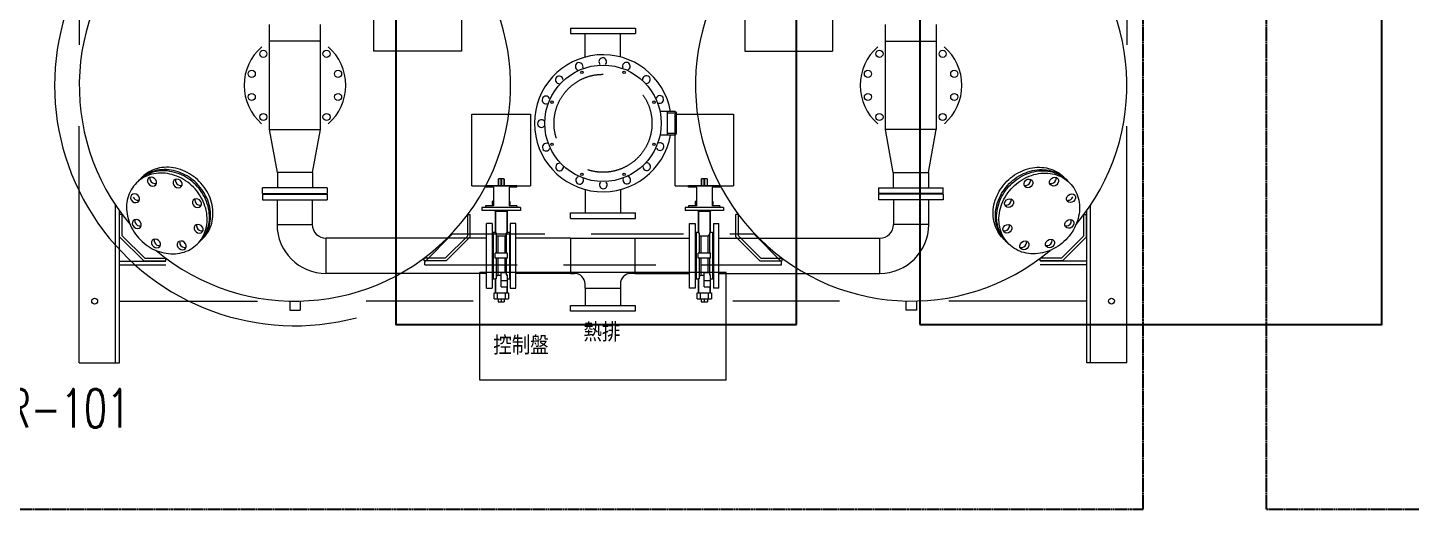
# Model space of a CAD drawing. Extents: x 0 to 160756, y 0 to 229247.
# Drawn here: x 54815 to 59306, y 99600 to 101163 of the extents above; entities that cross this region are included whole.
import ezdxf
from ezdxf.xclip import XClip

# ---------------------------------------------------------------- set-up
doc = ezdxf.new("R2010")
doc.units = 0
doc.header["$LTSCALE"] = 10
doc.header["$XCLIPFRAME"] = 2
for name, pattern in [('H12設備棟3F$0$HIDDEN', [0.375, 0.25, -0.125]), ('XCM7Q30CDA-200K$0$DASHEDX2', [1.5, 1, -0.5]), ('XCM7Q30CDA-200K$0$PHANTOMX2', [5, 2.5, -0.5, 0.5, -0.5, 0.5, -0.5])]:
    doc.linetypes.add(name, pattern=pattern)
for name, color, linetype in [('H12設備棟3F$0$ARC-BEAM', 252, 'H12設備棟3F$0$HIDDEN'), ('H12設備棟3F$0$\uf4c9\ue50a', 252, 'Continuous'), ('XCM7Q30CDA-200K$0$U-CDA-TXT', 4, 'Continuous'), ('XCM7Q30CDA-200K$0$UER-FUTUER', 9, 'Continuous')]:
    doc.layers.add(name, color=color, linetype=linetype)
doc.styles.add('XCM7Q30CDA-200K$0$aa-txt', font='simplex.shx', dxfattribs={"width": 0.8, "bigfont": 'chineset.shx'})
doc.styles.add('XCM7Q30CDA-200K$0$Standard', font='txt.shx', dxfattribs={"bigfont": 'chineset.shx'})

# ---------------------------------------------------------------- blocks, each defined once
blk = doc.blocks.new('H12設備棟3F')
at = {"layer": 'H12設備棟3F$0$ARC-BEAM'}
for p, q in [((58435.2, 99600.3), (58435.2, 103625.3)), ((58835.2, 99600.3), (58835.2, 103625.3)), ((54410.2, 99600.3), (58435.2, 99600.3)), ((58835.2, 99600.3), (62860.2, 99600.3))]:
    blk.add_line(p, q, dxfattribs=at)
at = {"layer": 'H12設備棟3F$0$\uf4c9\ue50a'}
for points in [[(57310.2, 100200.3), (57310.2, 102700.3), (56010.2, 102700.3), (56010.2, 100200.3)], [(57710.2, 100200.3), (59210.2, 100200.3), (59210.2, 102700.3), (57710.2, 102700.3)]]:
    blk.add_lwpolyline(points, close=True, dxfattribs=at)
blk = doc.blocks.new('XCM7Q30CDA-200K$0$A$C3f8f34e0')
at = {"lineweight": 13}
for p, q in [((-1699.7, 1023), (-1699.7, 255)), ((1700.1, 1023), (1700.1, 255)), ((-1082.3, 266), (-1082.3, 321)), ((-917.3, 266), (-917.3, 321)), ((917.3, 266), (917.3, 321)), ((1082.3, 266), (1082.3, 321)), ((-917.3, 266), (-1082.3, 266)), ((-1082.3, -20), (-1082.3, 266)), ((-917.3, -20), (-917.3, 266)), ((917.3, 266), (1082.3, 266)), ((917.3, -20), (917.3, 266)), ((1082.3, -20), (1082.3, 266)), ((234, 38), (185.1, 38)), ((209, -38), (209, 38)), ((239, 33), (209, 33)), ((234, 38), (239, 33)), ((234, 38), (234, -38)), ((239, -33), (239, 33)), ((-1699.7, -777), (-1699.7, -9)), ((-1082.3, -20), (-917.3, -20)), ((234, -38), (185.1, -38)), ((239, -33), (209, -33)), ((234, -38), (239, -33)), ((1082.3, -20), (917.3, -20)), ((1700.1, -777), (1700.1, -9)), ((-1581.7, -777), (-1581.7, -266.2)), ((-1104.8, -230.4), (-894.8, -230.4)), ((-1104.8, -230.4), (-1104.8, -248.4)), ((-1104.8, -248.4), (-894.8, -248.4)), ((-1057.5, -248.4), (-1057.5, -328.4)), ((-943.5, -248.4), (-943.5, -328.4)), ((-894.8, -230.4), (-894.8, -248.4)), ((1104, -230.4), (894, -230.4)), ((894, -230.4), (894, -248.4)), ((1104, -248.4), (894, -248.4)), ((942.6, -248.4), (942.6, -328.4)), ((1056.6, -248.4), (1056.6, -328.4)), ((1104, -230.4), (1104, -248.4)), ((1582.1, -777), (1582.1, -266.2)), ((-1569.7, -777), (-1569.7, -283.5)), ((-1568.7, -368), (-1568.7, -295.9)), ((-1560.7, -295.9), (-1568.7, -295.9)), ((-1560.7, -364.7), (-1560.7, -295.9)), ((1561.1, -364.7), (1561.1, -295.9)), ((1561.1, -295.9), (1569.1, -295.9)), ((1569.1, -368), (1569.1, -295.9)), ((1570.1, -777), (1570.1, -283.5)), ((-1057.8, -328.4), (-943.5, -328.4)), ((-1057.5, -328.4), (-943.5, -328.4)), ((-359.8, -324.8), (-377.8, -324.8)), ((-377.8, -534.8), (-377.8, -324.8)), ((-359.8, -324.8), (-359.8, -534.8)), ((358.2, -324.8), (376.2, -324.8)), ((358.2, -324.8), (358.2, -534.8)), ((376.2, -534.8), (376.2, -324.8)), ((1056.6, -328.4), (942.6, -328.4)), ((1056.9, -328.4), (942.6, -328.4)), ((-1568.7, -368), (-1490.8, -445.9)), ((-1560.7, -364.7), (-1487.5, -437.9)), ((-377.8, -372.6), (-899, -372.8)), ((-899, -487.1), (-899, -372.8)), ((376.2, -372.6), (898, -372.8)), ((898.2, -487.1), (898.2, -372.8)), ((1561.1, -364.7), (1487.9, -437.9)), ((1569.1, -368), (1491.2, -445.9)), ((-1568.7, -446.9), (-1418.7, -446.9)), ((-1490.8, -445.9), (-1418.7, -445.9)), ((-1487.5, -437.9), (-1418.7, -437.9)), ((-1418.7, -445.9), (-1418.7, -437.9)), ((1487.9, -437.9), (1419.1, -437.9)), ((1419.1, -445.9), (1419.1, -437.9)), ((1491.2, -445.9), (1419.1, -445.9)), ((1569.1, -446.9), (1419.1, -446.9)), ((-1568.7, -458.9), (-1418.7, -458.9)), ((-377.8, -486.9), (-898.7, -487.1)), ((376.2, -486.9), (897.7, -487.1)), ((1569.1, -458.9), (1419.1, -458.9)), ((-377.8, -534.8), (-359.8, -534.8)), ((376.2, -534.8), (358.2, -534.8)), ((-1568.7, -576.9), (-1121.8, -576.9)), ((-1016.8, -576.7), (-1016.8, -606.7)), ((-982.8, -576.7), (-982.8, -606.7)), ((-421.3, -576.9), (-768.2, -576.9)), ((767.8, -576.9), (420.9, -576.9)), ((983.2, -576.7), (983.2, -606.7)), ((1017.2, -576.7), (1017.2, -606.7)), ((1569.1, -576.9), (1122.2, -576.9)), ((-1016.8, -606.7), (-982.8, -606.7)), ((1017.2, -606.7), (983.2, -606.7)), ((-1699.7, -777), (-1569.7, -777)), ((1700.1, -777), (1570.1, -777))]:
    blk.add_line(p, q, dxfattribs=at)
at = {"lineweight": 13, "ltscale": 20}
for p, q in [((-744.7, 514), (-744.7, 234)), ((-459.7, 514), (-459.7, 234)), ((460.1, 514), (460.1, 234)), ((745.1, 514), (745.1, 234)), ((-459.7, 234), (-744.7, 234)), ((460.1, 234), (745.1, 234)), ((-425.3, 30), (-235.3, 30)), ((-425.3, -202.8), (-425.3, 30)), ((-235.3, 30), (-235.3, -202.8)), ((233.7, 30), (423.7, 30)), ((233.7, -202.8), (233.7, 30)), ((423.7, 30), (423.7, -202.8)), ((-425.3, -202.8), (-235.3, -202.8)), ((233.7, -202.8), (423.7, -202.8))]:
    blk.add_line(p, q, dxfattribs=at)
at = {"lineweight": 13, "ltscale": 30}
for p, q in [((-105, 309), (105, 309)), ((-105, 309), (-105, 291)), ((-105, 291), (105, 291)), ((-57.7, 214.9), (-57.7, 291)), ((56.3, 215.3), (56.3, 291)), ((105, 309), (105, 291)), ((-57.7, -214.9), (-57.7, -291)), ((56.3, -215.3), (56.3, -291)), ((-105, -291), (105, -291)), ((-105, -309), (-105, -291)), ((-105, -309), (105, -309)), ((105, -309), (105, -291))]:
    blk.add_line(p, q, dxfattribs=at)
at = {"linetype": 'Continuous', "lineweight": 13}
for p, q in [((-1056.8, -160), (-1082.4, -20)), ((-942.8, -160), (-917.4, -20)), ((942, -160), (916.6, -20)), ((1056, -160), (1081.6, -20)), ((-1056.8, -160), (-1056.8, -209.4)), ((-942.8, -160), (-1056.8, -160)), ((-942.8, -160), (-942.8, -209.4)), ((942, -160), (942, -209.4)), ((942, -160), (1056, -160)), ((1056, -160), (1056, -209.4)), ((-894.8, -209.4), (-1104.8, -209.4)), ((-1104.8, -227.4), (-1104.8, -209.4)), ((-894.8, -209.4), (-894.8, -227.4)), ((-381.3, -207.8), (-381.3, -202.8)), ((-279.3, -202.8), (-381.3, -202.8)), ((-355.8, -207.8), (-381.3, -207.8)), ((-355.8, -207.8), (-355.8, -267.8)), ((-339.3, -202.8), (-339.3, -179.8)), ((-339.3, -179.8), (-339.3, -202.8)), ((-321.4, -179.8), (-339.3, -179.8)), ((-331.3, -179.8), (-331.3, -202.8)), ((-329.4, -179.8), (-329.4, -202.8)), ((-321.4, -179.8), (-321.4, -202.8)), ((-321.3, -179.8), (-321.3, -202.8)), ((-304.8, -207.8), (-304.8, -267.8)), ((-279.3, -207.8), (-304.8, -207.8)), ((-279.3, -207.8), (-279.3, -202.8)), ((277.7, -207.8), (277.7, -202.8)), ((379.7, -202.8), (277.7, -202.8)), ((303.2, -207.8), (277.7, -207.8)), ((303.2, -207.8), (303.2, -267.8)), ((319.7, -202.8), (319.7, -179.8)), ((319.7, -179.8), (319.7, -202.8)), ((337.6, -179.8), (319.7, -179.8)), ((327.7, -179.8), (327.7, -202.8)), ((329.6, -179.8), (329.6, -202.8)), ((337.6, -179.8), (337.6, -202.8)), ((337.7, -179.8), (337.7, -202.8)), ((354.2, -207.8), (354.2, -267.8)), ((379.7, -207.8), (354.2, -207.8)), ((379.7, -207.8), (379.7, -202.8)), ((894, -209.4), (894, -227.4)), ((894, -209.4), (1104, -209.4)), ((1104, -227.4), (1104, -209.4)), ((-1104.8, -227.4), (-894.8, -227.4)), ((-355.8, -267.8), (-381.3, -267.8)), ((-381.3, -267.8), (-381.3, -272.8)), ((-358.4, -261.8), (-358.4, -253.8)), ((-358.4, -253.8), (-355.8, -253.8)), ((-355.8, -261.8), (-358.4, -261.8)), ((-358.4, -267.8), (-358.4, -263.8)), ((-358.4, -263.8), (-355.8, -263.8)), ((-355.8, -252.8), (-357.4, -252.8)), ((-355.8, -262.8), (-357.4, -262.8)), ((-303.2, -252.8), (-304.8, -252.8)), ((-304.8, -253.8), (-302.2, -253.8)), ((-302.2, -261.8), (-304.8, -261.8)), ((-303.2, -262.8), (-304.8, -262.8)), ((-304.8, -263.8), (-302.2, -263.8)), ((-279.3, -267.8), (-304.8, -267.8)), ((-302.2, -253.8), (-302.2, -261.8)), ((-302.2, -263.8), (-302.2, -267.8)), ((-279.3, -267.8), (-279.3, -272.8)), ((303.2, -267.8), (277.7, -267.8)), ((277.7, -267.8), (277.7, -272.8)), ((300.6, -261.8), (300.6, -253.8)), ((300.6, -253.8), (303.2, -253.8)), ((303.2, -261.8), (300.6, -261.8)), ((300.6, -267.8), (300.6, -263.8)), ((300.6, -263.8), (303.2, -263.8)), ((303.2, -252.8), (301.6, -252.8)), ((303.2, -262.8), (301.6, -262.8)), ((355.8, -252.8), (354.2, -252.8)), ((354.2, -253.8), (356.8, -253.8)), ((356.8, -261.8), (354.2, -261.8)), ((355.8, -262.8), (354.2, -262.8)), ((354.2, -263.8), (356.8, -263.8)), ((379.7, -267.8), (354.2, -267.8)), ((356.8, -253.8), (356.8, -261.8)), ((356.8, -263.8), (356.8, -267.8)), ((379.7, -267.8), (379.7, -272.8)), ((1104, -227.4), (894, -227.4)), ((-267.8, -272.8), (-392.8, -272.8)), ((-392.8, -272.8), (-392.8, -282.8)), ((-267.8, -282.8), (-392.8, -282.8)), ((-352.3, -282.8), (-350.3, -284.8)), ((-350.3, -284.8), (-348.3, -284.8)), ((-350.3, -284.8), (-350.3, -354.9)), ((-348.3, -284.8), (-348.3, -282.8)), ((-348.3, -284.8), (-312.3, -284.8)), ((-348.3, -355.3), (-348.3, -284.8)), ((-312.3, -284.8), (-312.3, -282.8)), ((-312.3, -284.8), (-310.3, -284.8)), ((-312.3, -284.8), (-312.3, -355.3)), ((-310.3, -284.8), (-308.3, -282.8)), ((-310.3, -354.9), (-310.3, -284.8)), ((-267.8, -272.8), (-267.8, -282.8)), ((391.2, -272.8), (266.2, -272.8)), ((266.2, -272.8), (266.2, -282.8)), ((391.2, -282.8), (266.2, -282.8)), ((306.7, -282.8), (308.7, -284.8)), ((308.7, -284.8), (310.7, -284.8)), ((308.7, -284.8), (308.7, -354.9)), ((310.7, -284.8), (310.7, -282.8)), ((310.7, -284.8), (346.7, -284.8)), ((310.7, -355.3), (310.7, -284.8)), ((346.7, -284.8), (346.7, -282.8)), ((346.7, -284.8), (348.7, -284.8)), ((346.7, -284.8), (346.7, -355.3)), ((348.7, -284.8), (350.7, -282.8)), ((348.7, -354.9), (348.7, -284.8)), ((391.2, -272.8), (391.2, -282.8)), ((-356.8, -353.3), (-350.3, -353.3)), ((-356.8, -353.3), (-356.8, -506.3)), ((-348.3, -355.3), (-346.8, -355.3)), ((-346.8, -355.3), (-346.8, -421.8)), ((-313.8, -355.3), (-312.3, -355.3)), ((-313.8, -355.3), (-313.8, -421.8)), ((-310.3, -353.3), (-303.8, -353.3)), ((-303.8, -353.3), (-303.8, -506.3)), ((-282.8, -324.8), (-300.8, -324.8)), ((-300.8, -324.8), (-300.8, -534.8)), ((-282.8, -534.8), (-282.8, -324.8)), ((281.2, -324.8), (299.2, -324.8)), ((281.2, -534.8), (281.2, -324.8)), ((299.2, -324.8), (299.2, -534.8)), ((302.2, -353.3), (308.7, -353.3)), ((302.2, -353.3), (302.2, -506.3)), ((310.7, -355.3), (312.2, -355.3)), ((312.2, -355.3), (312.2, -421.8)), ((345.2, -355.3), (346.7, -355.3)), ((345.2, -355.3), (345.2, -421.8)), ((348.7, -353.3), (355.2, -353.3)), ((355.2, -353.3), (355.2, -506.3)), ((-341.8, -365.7), (-341.8, -421.8)), ((-341.8, -365.7), (-318.8, -365.7)), ((-318.8, -365.7), (-318.8, -421.8)), ((-105.1, -372.7), (-282.8, -372.7)), ((-105.1, -372.7), (-105.1, -487)), ((-105.1, -372.7), (104.5, -372.7)), ((103.5, -372.7), (281.2, -372.7)), ((104.5, -487), (104.5, -372.7)), ((317.2, -365.7), (317.2, -421.8)), ((317.2, -365.7), (340.2, -365.7)), ((340.2, -365.7), (340.2, -421.8)), ((-310.3, -421.8), (-350.3, -421.8)), ((-350.3, -429.8), (-350.3, -421.8)), ((-350.3, -437.8), (-350.3, -429.8)), ((-310.3, -437.8), (-350.3, -437.8)), ((-346.8, -437.8), (-346.8, -504.3)), ((-341.8, -437.8), (-341.8, -494)), ((-318.8, -437.8), (-318.8, -483.8)), ((-313.8, -437.8), (-313.8, -491.9)), ((-310.3, -429.8), (-310.3, -421.8)), ((-310.3, -437.8), (-310.3, -429.8)), ((-105.1, -434.9), (-105.1, -487)), ((348.7, -421.8), (308.7, -421.8)), ((308.7, -429.8), (308.7, -421.8)), ((308.7, -437.8), (308.7, -429.8)), ((348.7, -437.8), (308.7, -437.8)), ((312.2, -437.8), (312.2, -504.3)), ((317.2, -437.8), (317.2, -494)), ((340.2, -437.8), (340.2, -483.8)), ((345.2, -437.8), (345.2, -491.9)), ((348.7, -429.8), (348.7, -421.8)), ((348.7, -437.8), (348.7, -429.8)), ((-330.3, -494), (-341.8, -494)), ((-330.3, -483.8), (-318.8, -483.8)), ((-330.3, -510.4), (-330.3, -483.8)), ((-313.8, -491.9), (-310.3, -491.9)), ((-310.3, -510.4), (-310.3, -491.9)), ((-105.1, -487), (-282.8, -487)), ((-105.1, -487), (-93, -487)), ((104.5, -487), (91.3, -487)), ((103.5, -487), (281.2, -487)), ((328.7, -494), (317.2, -494)), ((328.7, -483.8), (340.2, -483.8)), ((328.7, -510.4), (328.7, -483.8)), ((345.2, -491.9), (348.7, -491.9)), ((348.7, -510.4), (348.7, -491.9)), ((-350.3, -506.3), (-356.8, -506.3)), ((-350.3, -504.7), (-350.3, -549.8)), ((-346.8, -504.3), (-348.3, -504.3)), ((-348.3, -549.8), (-348.3, -504.3)), ((-330.3, -510.4), (-310.3, -510.4)), ((-330.3, -530.7), (-330.3, -510.4)), ((-330.3, -530.7), (-310.3, -530.7)), ((-312.3, -530.7), (-312.3, -549.8)), ((-303.8, -506.3), (-310.3, -506.3)), ((-310.3, -530.7), (-310.3, -510.4)), ((-310.3, -549.8), (-310.3, -530.7)), ((-300.8, -534.8), (-282.8, -534.8)), ((-58, -534.8), (-58, -522)), ((-58, -534.8), (56.3, -534.8)), ((-58, -534.8), (-58, -591.8)), ((56.3, -522), (56.3, -534.8)), ((56.3, -534.8), (56.3, -591.8)), ((299.2, -534.8), (281.2, -534.8)), ((308.7, -506.3), (302.2, -506.3)), ((308.7, -504.7), (308.7, -549.8)), ((312.2, -504.3), (310.7, -504.3)), ((310.7, -549.8), (310.7, -504.3)), ((328.7, -510.4), (348.7, -510.4)), ((328.7, -530.7), (328.7, -510.4)), ((328.7, -530.7), (348.7, -530.7)), ((346.7, -530.7), (346.7, -549.8)), ((355.2, -506.3), (348.7, -506.3)), ((348.7, -530.7), (348.7, -510.4)), ((348.7, -549.8), (348.7, -530.7)), ((-353.5, -569.8), (-353.5, -549.8)), ((-353.5, -549.8), (-343.4, -549.8)), ((-353.5, -569.8), (-343.4, -569.8)), ((-343.4, -549.8), (-317.2, -549.8)), ((-343.4, -549.8), (-343.4, -569.8)), ((-343.4, -569.8), (-317.2, -569.8)), ((-340.3, -569.8), (-340.3, -579.8)), ((-340.3, -579.8), (-330.3, -579.8)), ((-330.3, -569.8), (-330.3, -579.8)), ((-330.3, -579.8), (-320.3, -579.8)), ((-320.3, -569.8), (-320.3, -579.8)), ((-317.2, -549.8), (-317.2, -569.8)), ((-317.2, -549.8), (-307.1, -549.8)), ((-317.2, -569.8), (-307.1, -569.8)), ((-307.1, -549.8), (-307.1, -569.8)), ((305.5, -569.8), (305.5, -549.8)), ((305.5, -549.8), (315.6, -549.8)), ((305.5, -569.8), (315.6, -569.8)), ((315.6, -549.8), (341.8, -549.8)), ((315.6, -549.8), (315.6, -569.8)), ((315.6, -569.8), (341.8, -569.8)), ((318.7, -569.8), (318.7, -579.8)), ((318.7, -579.8), (328.7, -579.8)), ((328.7, -569.8), (328.7, -579.8)), ((328.7, -579.8), (338.7, -579.8)), ((338.7, -569.8), (338.7, -579.8)), ((341.8, -549.8), (341.8, -569.8)), ((341.8, -549.8), (351.9, -549.8)), ((341.8, -569.8), (351.9, -569.8)), ((351.9, -549.8), (351.9, -569.8)), ((-105.8, -609.8), (-105.8, -591.8)), ((-105.8, -591.8), (104.2, -591.8)), ((104.2, -609.8), (-105.8, -609.8)), ((104.2, -591.8), (104.2, -609.8))]:
    blk.add_line(p, q, dxfattribs=at)
at = {"linetype": 'XCM7Q30CDA-200K$0$DASHEDX2', "lineweight": 13, "ltscale": 30}
for p, q in [((-438.9, -364.7), (-438.9, -295.9)), ((-438.9, -295.9), (-430.9, -295.9)), ((-430.9, -368), (-430.9, -295.9)), ((431.3, -368), (431.3, -295.9)), ((439.3, -295.9), (431.3, -295.9)), ((439.3, -364.7), (439.3, -295.9)), ((-488.7, -359.1), (-578.7, -449.1)), ((-488.7, -359.1), (489.1, -359.1)), ((489.1, -359.1), (579.1, -449.1)), ((-438.9, -364.7), (-512.1, -437.9)), ((-430.9, -368), (-508.8, -445.9)), ((431.3, -368), (509.2, -445.9)), ((439.3, -364.7), (512.5, -437.9)), ((-512.1, -437.9), (-580.9, -437.9)), ((-580.9, -445.9), (-580.9, -437.9)), ((-508.8, -445.9), (-580.9, -445.9)), ((509.2, -445.9), (581.3, -445.9)), ((512.5, -437.9), (581.3, -437.9)), ((581.3, -445.9), (581.3, -437.9)), ((-578.7, -459.1), (-578.7, -449.1)), ((-578.7, -459.1), (579.1, -459.1)), ((579.1, -459.1), (579.1, -449.1))]:
    blk.add_line(p, q, dxfattribs=at)
at = {"linetype": 'XCM7Q30CDA-200K$0$PHANTOMX2', "lineweight": 13, "ltscale": 40}
for p, q in [((-399.8, -834.1), (-399.8, -484.1)), ((400.2, -484.1), (-399.8, -484.1)), ((400.2, -834.1), (400.2, -484.1)), ((400.2, -834.1), (-399.8, -834.1))]:
    blk.add_line(p, q, dxfattribs=at)
at = {"linetype": 'Continuous', "lineweight": 13, "flags": 128}
for points in [[(-1536.7, -324.3), (-1533.6, -331.7), (-1530.1, -338.9), (-1526.2, -345.9), (-1522, -352.8), (-1517.4, -359.5), (-1512.4, -365.9), (-1507.2, -372.1), (-1501.6, -378), (-1495.7, -383.7), (-1489.6, -389), (-1483.2, -394), (-1476.5, -398.7), (-1469.7, -403), (-1462.7, -406.9), (-1455.5, -410.4), (-1448.2, -413.6), (-1440.8, -416.3), (-1433.3, -418.6), (-1425.7, -420.5), (-1418.1, -421.9), (-1410.5, -423), (-1402.9, -423.5), (-1395.4, -423.7), (-1387.9, -423.4), (-1380.5, -422.6), (-1373.2, -421.4), (-1366.1, -419.8), (-1359.1, -417.7), (-1352.4, -415.3), (-1345.8, -412.4), (-1339.5, -409.1), (-1333.4, -405.4), (-1327.7, -401.3), (-1322.2, -396.8), (-1317, -392), (-1312.2, -386.9), (-1307.7, -381.5), (-1303.6, -375.7), (-1299.8, -369.7), (-1296.5, -363.4), (-1293.5, -356.8), (-1291, -350.1), (-1288.9, -343.2), (-1287.2, -336), (-1285.9, -328.8), (-1285.1, -321.4), (-1284.8, -313.9), (-1284.8, -306.4), (-1285.3, -298.8), (-1286.3, -291.1), (-1287.7, -283.5), (-1289.5, -275.9), (-1291.8, -268.4), (-1294.4, -261), (-1297.5, -253.6), (-1301, -246.4), (-1304.9, -239.4), (-1309.1, -232.5), (-1313.7, -225.8), (-1318.7, -219.4), (-1323.9, -213.2), (-1329.5, -207.3), (-1335.4, -201.6), (-1341.5, -196.3), (-1347.9, -191.3), (-1354.6, -186.6), (-1361.4, -182.3), (-1368.4, -178.4), (-1375.6, -174.9), (-1382.9, -171.7), (-1390.3, -169), (-1397.8, -166.7), (-1405.4, -164.8), (-1413, -163.3), (-1420.6, -162.3), (-1428.2, -161.8), (-1435.7, -161.6), (-1443.2, -161.9), (-1450.6, -162.7), (-1457.9, -163.9), (-1465, -165.5), (-1472, -167.6), (-1478.7, -170), (-1485.3, -172.9), (-1491.6, -176.2), (-1497.7, -179.9), (-1503.4, -184), (-1508.9, -188.5), (-1514.1, -193.3), (-1518.9, -198.4), (-1523.4, -203.8), (-1527.5, -209.6), (-1531.3, -215.6), (-1534.6, -221.9), (-1537.6, -228.4), (-1540.1, -235.2), (-1542.2, -242.1), (-1543.9, -249.3), (-1545.2, -256.5), (-1546, -263.9), (-1546.3, -271.4), (-1546.3, -278.9), (-1545.8, -286.5), (-1544.8, -294.2), (-1543.4, -301.8), (-1541.6, -309.4), (-1539.3, -316.9), (-1536.7, -324.3)], [(-1311.3, -385.9), (-1310.8, -385.4), (-1305.6, -380.7), (-1300.8, -375.5), (-1296.3, -370.1), (-1292.2, -364.3), (-1288.4, -358.3), (-1285.1, -352), (-1282.1, -345.5), (-1279.6, -338.7), (-1277.5, -331.8), (-1275.8, -324.6), (-1274.5, -317.4), (-1273.7, -310), (-1273.4, -302.5), (-1273.4, -295), (-1274, -287.4), (-1274.9, -279.7), (-1276.3, -272.1), (-1278.1, -264.5), (-1280.4, -257), (-1283, -249.6), (-1286.1, -242.2), (-1289.6, -235), (-1293.5, -228), (-1297.7, -221.1), (-1302.3, -214.4), (-1307.3, -208), (-1312.5, -201.8), (-1318.1, -195.9), (-1324, -190.2), (-1330.1, -184.9), (-1336.5, -179.9), (-1343.2, -175.3), (-1350, -171), (-1357, -167), (-1364.2, -163.5), (-1371.5, -160.3), (-1378.9, -157.6), (-1386.4, -155.3), (-1394, -153.4), (-1401.6, -152), (-1409.2, -150.9), (-1416.8, -150.4), (-1424.3, -150.2), (-1431.8, -150.5), (-1439.2, -151.3), (-1446.5, -152.5), (-1453.6, -154.1), (-1460.6, -156.2), (-1467.3, -158.7), (-1473.9, -161.5), (-1480.2, -164.8), (-1486.3, -168.5), (-1492, -172.6), (-1497.5, -177.1), (-1502.7, -181.9), (-1507.5, -187), (-1508.4, -188)], [(-1309.6, -384.7), (-1309.4, -384.5), (-1304.6, -379.4), (-1300.1, -374), (-1296, -368.2), (-1292.2, -362.2), (-1288.9, -355.9), (-1285.9, -349.4), (-1283.4, -342.6), (-1281.3, -335.7), (-1279.6, -328.5), (-1278.4, -321.3), (-1277.5, -313.9), (-1277.2, -306.4), (-1277.2, -298.9), (-1277.8, -291.3), (-1278.7, -283.6), (-1280.1, -276), (-1281.9, -268.4), (-1284.2, -260.9), (-1286.9, -253.5), (-1289.9, -246.1), (-1293.4, -238.9), (-1297.3, -231.9), (-1301.5, -225), (-1306.1, -218.3), (-1311.1, -211.9), (-1316.3, -205.7), (-1321.9, -199.8), (-1327.8, -194.1), (-1333.9, -188.8), (-1340.3, -183.8), (-1347, -179.1), (-1353.8, -174.8), (-1360.8, -170.9), (-1368, -167.4), (-1375.3, -164.2), (-1382.7, -161.5), (-1390.2, -159.2), (-1397.8, -157.3), (-1405.4, -155.9), (-1413, -154.8), (-1420.6, -154.3), (-1428.1, -154.1), (-1435.6, -154.4), (-1443, -155.2), (-1450.3, -156.4), (-1457.4, -158), (-1464.4, -160.1), (-1471.1, -162.5), (-1477.7, -165.4), (-1484, -168.7), (-1490.1, -172.4), (-1495.9, -176.5), (-1501.3, -181), (-1506.4, -185.6)], [(-1298.2, -373.3), (-1298, -373.2), (-1293.2, -368), (-1288.7, -362.6), (-1284.6, -356.8), (-1280.8, -350.8), (-1277.5, -344.5), (-1274.5, -338), (-1272, -331.2), (-1269.9, -324.3), (-1268.2, -317.1), (-1267, -309.9), (-1266.2, -302.5), (-1265.8, -295), (-1265.9, -287.5), (-1266.4, -279.9), (-1267.3, -272.2), (-1268.7, -264.6), (-1270.5, -257), (-1272.8, -249.5), (-1275.5, -242.1), (-1278.5, -234.7), (-1282, -227.5), (-1285.9, -220.5), (-1290.1, -213.6), (-1294.7, -206.9), (-1299.7, -200.5), (-1305, -194.3), (-1310.5, -188.4), (-1316.4, -182.7), (-1322.6, -177.4), (-1329, -172.4), (-1335.6, -167.8), (-1342.4, -163.5), (-1349.4, -159.5), (-1356.6, -156), (-1363.9, -152.8), (-1371.3, -150.1), (-1378.8, -147.8), (-1386.4, -145.9), (-1394, -144.5), (-1401.6, -143.4), (-1409.2, -142.9), (-1416.8, -142.7), (-1424.2, -143), (-1431.6, -143.8), (-1438.9, -145), (-1446, -146.6), (-1453, -148.7), (-1459.7, -151.2), (-1466.3, -154.1), (-1472.6, -157.4), (-1478.7, -161), (-1484.5, -165.1), (-1489.9, -169.6), (-1495, -174.2)], [(1298.4, -373.3), (1298.3, -373.1), (1293.5, -368), (1289, -362.5), (1284.9, -356.8), (1281.1, -350.7), (1277.8, -344.4), (1274.8, -337.9), (1272.3, -331.2), (1270.2, -324.2), (1268.5, -317.1), (1267.2, -309.8), (1266.4, -302.4), (1266, -295), (1266.1, -287.4), (1266.6, -279.8), (1267.6, -272.2), (1269, -264.6), (1270.8, -257), (1273.1, -249.5), (1275.7, -242), (1278.8, -234.7), (1282.3, -227.5), (1286.2, -220.4), (1290.4, -213.5), (1295, -206.9), (1299.9, -200.4), (1305.2, -194.2), (1310.8, -188.3), (1316.7, -182.7), (1322.8, -177.4), (1329.2, -172.4), (1335.8, -167.7), (1342.7, -163.4), (1349.7, -159.5), (1356.9, -155.9), (1364.2, -152.8), (1371.6, -150.1), (1379.1, -147.7), (1386.7, -145.9), (1394.3, -144.4), (1401.9, -143.4), (1409.5, -142.8), (1417, -142.7), (1424.5, -143), (1431.9, -143.7), (1439.2, -144.9), (1446.3, -146.6), (1453.2, -148.6), (1460, -151.1), (1466.6, -154), (1472.9, -157.3), (1478.9, -161), (1484.7, -165.1), (1490.2, -169.5), (1495.2, -174.2)], [(1311.6, -385.8), (1311, -385.4), (1305.9, -380.6), (1301, -375.5), (1296.6, -370), (1292.4, -364.3), (1288.7, -358.2), (1285.3, -351.9), (1282.4, -345.4), (1279.9, -338.6), (1277.7, -331.7), (1276.1, -324.6), (1274.8, -317.3), (1274, -309.9), (1273.6, -302.5), (1273.7, -294.9), (1274.2, -287.3), (1275.2, -279.7), (1276.6, -272.1), (1278.4, -264.5), (1280.6, -257), (1283.3, -249.5), (1286.4, -242.2), (1289.9, -235), (1293.7, -227.9), (1298, -221), (1302.6, -214.4), (1307.5, -207.9), (1312.8, -201.7), (1318.4, -195.8), (1324.3, -190.2), (1330.4, -184.9), (1336.8, -179.9), (1343.4, -175.2), (1350.3, -170.9), (1357.3, -167), (1364.5, -163.4), (1371.8, -160.3), (1379.2, -157.6), (1386.7, -155.2), (1394.3, -153.4), (1401.9, -151.9), (1409.5, -150.9), (1417.1, -150.3), (1424.6, -150.2), (1432.1, -150.5), (1439.5, -151.2), (1446.7, -152.4), (1453.9, -154.1), (1460.8, -156.1), (1467.6, -158.6), (1474.1, -161.5), (1480.5, -164.8), (1486.5, -168.5), (1492.3, -172.6), (1497.8, -177), (1503, -181.8), (1507.8, -186.9), (1508.6, -188)], [(1309.8, -384.6), (1309.7, -384.5), (1304.9, -379.4), (1300.4, -373.9), (1296.2, -368.2), (1292.5, -362.1), (1289.2, -355.8), (1286.2, -349.3), (1283.7, -342.5), (1281.6, -335.6), (1279.9, -328.5), (1278.6, -321.2), (1277.8, -313.8), (1277.4, -306.4), (1277.5, -298.8), (1278, -291.2), (1279, -283.6), (1280.4, -276), (1282.2, -268.4), (1284.4, -260.9), (1287.1, -253.4), (1290.2, -246.1), (1293.7, -238.9), (1297.5, -231.8), (1301.8, -224.9), (1306.4, -218.3), (1311.3, -211.8), (1316.6, -205.6), (1322.2, -199.7), (1328.1, -194.1), (1334.2, -188.8), (1340.6, -183.7), (1347.2, -179.1), (1354.1, -174.8), (1361.1, -170.9), (1368.3, -167.3), (1375.6, -164.2), (1383, -161.5), (1390.5, -159.1), (1398.1, -157.3), (1405.7, -155.8), (1413.3, -154.8), (1420.9, -154.2), (1428.4, -154.1), (1435.9, -154.4), (1443.3, -155.1), (1450.5, -156.3), (1457.7, -158), (1464.6, -160), (1471.4, -162.5), (1478, -165.4), (1484.3, -168.7), (1490.3, -172.4), (1496.1, -176.5), (1501.6, -180.9), (1506.6, -185.5)], [(1536.9, -324.3), (1533.8, -331.6), (1530.4, -338.8), (1526.5, -345.9), (1522.3, -352.8), (1517.7, -359.4), (1512.7, -365.9), (1507.4, -372.1), (1501.9, -378), (1496, -383.6), (1489.8, -388.9), (1483.4, -393.9), (1476.8, -398.6), (1470, -402.9), (1463, -406.8), (1455.8, -410.4), (1448.5, -413.5), (1441.1, -416.2), (1433.5, -418.5), (1426, -420.4), (1418.4, -421.9), (1410.8, -422.9), (1403.2, -423.5), (1395.6, -423.6), (1388.1, -423.3), (1380.8, -422.6), (1373.5, -421.4), (1366.4, -419.7), (1359.4, -417.7), (1352.6, -415.2), (1346.1, -412.3), (1339.8, -409), (1333.7, -405.3), (1327.9, -401.2), (1322.4, -396.8), (1317.3, -392), (1312.4, -386.9), (1308, -381.4), (1303.8, -375.7), (1300.1, -369.6), (1296.7, -363.3), (1293.8, -356.8), (1291.3, -350), (1289.1, -343.1), (1287.5, -336), (1286.2, -328.7), (1285.4, -321.3), (1285, -313.9), (1285.1, -306.3), (1285.6, -298.7), (1286.6, -291.1), (1288, -283.5), (1289.8, -275.9), (1292, -268.3), (1294.7, -260.9), (1297.8, -253.6), (1301.3, -246.4), (1305.1, -239.3), (1309.4, -232.4), (1314, -225.8), (1318.9, -219.3), (1324.2, -213.1), (1329.8, -207.2), (1335.7, -201.6), (1341.8, -196.2), (1348.2, -191.2), (1354.8, -186.6), (1361.7, -182.3), (1368.7, -178.4), (1375.8, -174.8), (1383.2, -171.7), (1390.6, -168.9), (1398.1, -166.6), (1405.6, -164.7), (1413.2, -163.3), (1420.9, -162.3), (1428.4, -161.7), (1436, -161.6), (1443.5, -161.9), (1450.9, -162.6), (1458.1, -163.8), (1465.3, -165.4), (1472.2, -167.5), (1479, -170), (1485.5, -172.9), (1491.9, -176.2), (1497.9, -179.9), (1503.7, -184), (1509.2, -188.4), (1514.4, -193.2), (1519.2, -198.3), (1523.7, -203.8), (1527.8, -209.5), (1531.5, -215.6), (1534.9, -221.9), (1537.8, -228.4), (1540.4, -235.1), (1542.5, -242.1), (1544.2, -249.2), (1545.4, -256.5), (1546.2, -263.9), (1546.6, -271.3), (1546.5, -278.9), (1546, -286.5), (1545.1, -294.1), (1543.7, -301.7), (1541.8, -309.3), (1539.6, -316.8), (1536.9, -324.3)], [(-312.3, -355.3), (-311.7, -355.3), (-311.1, -355.2), (-310.6, -355.1), (-310.4, -355), (-310.3, -354.9)], [(346.7, -355.3), (347.3, -355.3), (347.9, -355.2), (348.4, -355.1), (348.6, -355), (348.7, -354.9)], [(-348.3, -504.3), (-349, -504.3), (-349.5, -504.4), (-350, -504.5), (-350.2, -504.6), (-350.3, -504.7)], [(310.7, -504.3), (310, -504.3), (309.5, -504.4), (309, -504.5), (308.8, -504.6), (308.7, -504.7)]]:
    blk.add_lwpolyline(points, dxfattribs=at)
at = {"lineweight": 13}
for centre, radius in [((-1102.3, 225.5), 11.5), ((-897.3, 225.5), 11.5), ((897.3, 225.5), 11.5), ((1102.3, 225.5), 11.5), ((0, 0), 189), ((-1139.9, 160.5), 11.5), ((-859.7, 160.5), 11.5), ((-68.5, 165.4), 4), ((68.5, 165.4), 4), ((859.7, 160.5), 11.5), ((1139.9, 160.5), 11.5), ((-1139.9, 85.5), 11.5), ((-859.7, 85.5), 11.5), ((859.7, 85.5), 11.5), ((1139.9, 85.5), 11.5), ((-165.4, 68.5), 4), ((165.4, 68.5), 4), ((-1102.3, 20.5), 11.5), ((-897.3, 20.5), 11.5), ((897.3, 20.5), 11.5), ((1102.3, 20.5), 11.5), ((-165.4, -68.5), 4), ((165.4, -68.5), 4), ((-68.5, -165.4), 4), ((68.5, -165.4), 4), ((-1649.9, -577), 9.5), ((1650.3, -577), 9.5)]:
    blk.add_circle(centre, radius, dxfattribs=at)
at = {"linetype": 'XCM7Q30CDA-200K$0$DASHEDX2', "lineweight": 13, "ltscale": 30}
blk.add_circle((0, 0), 159, dxfattribs=at)
at = {"lineweight": 13, "ltscale": 50}
blk.add_arc((-999.8, 123), 780, 75.1428, 284.8572, dxfattribs=at)
at = {"lineweight": 13}
for centre, radius, start, end in [((-999.8, 123), 700, 229.9129, 220.1186), ((1000.1, 123.1), 700, 319.8814, 310.0871), ((-999.8, 123), 165, 130.8852, 229.0466), ((-999.8, 123), 165, 310.9548, 49.1148), ((999.8, 123), 165, 130.8852, 229.0452), ((999.8, 123), 165, 310.9534, 49.1148), ((0, 0), 222.5, 9.8336, 350.1664), ((-77.3, 184.4), 12.5, 336.9365, 251.728), ((-0.9, 200), 12.5, 314.4365, 229.228), ((75.7, 185.1), 12.5, 291.9365, 206.728), ((-142, 140.8), 12.5, 359.4365, 274.228), ((140.8, 142), 12.5, 269.4365, 184.228), ((184.4, 77.3), 12.5, 246.9365, 161.728), ((-185.1, 75.7), 12.5, 21.9365, 296.728), ((-200, -0.9), 12.5, 44.4365, 319.228), ((-184.4, -77.3), 12.5, 66.9365, 341.728), ((185.1, -75.7), 12.5, 201.9365, 116.728), ((-140.8, -142), 12.5, 89.4365, 4.228), ((142, -140.8), 12.5, 179.4365, 94.228), ((-75.7, -185.1), 12.5, 111.9365, 26.728), ((77.3, -184.4), 12.5, 156.9365, 71.728), ((0.9, -200), 12.5, 134.4365, 49.228), ((-899, -328.4), 158.8, 180, 270), ((-899, -328.4), 44.5, 180, 270), ((898.2, -328.4), 44.5, 270, 0), ((898.2, -328.4), 158.8, 270, 0)]:
    blk.add_arc(centre, radius, start, end, dxfattribs=at)
at = {"linetype": 'Continuous', "lineweight": 13}
for centre, radius, start, end in [((-1456.2, -179.4), 14.3, 162.4752, 202.2011), ((1456.5, -179.3), 14.3, 337.7989, 17.5248), ((-1454.2, -179.3), 16.3, 199.8334, 284.2665), ((-1373, -185.9), 14.3, 162.4752, 202.2011), ((-1370.9, -185.7), 16.3, 199.8334, 284.2665), ((1371.2, -185.7), 16.3, 255.7335, 340.1666), ((1373.3, -185.8), 14.3, 337.7989, 17.5248), ((1454.4, -179.2), 16.3, 255.7335, 340.1666), ((-1508.7, -233.2), 16.8, 200.8399, 272.4358), ((-1310.2, -249.4), 14.3, 162.4752, 202.2011), ((-1308.2, -249.2), 16.3, 199.8334, 284.2665), ((-357.4, -253.8), 1, 90, 180), ((-357.4, -261.8), 1, 180, 270), ((-357.4, -263.8), 1, 90, 180), ((-303.2, -253.8), 1, 0, 90), ((-303.2, -261.8), 1, 270, 0), ((-303.2, -263.8), 1, 0, 90), ((301.6, -253.8), 1, 90, 180), ((301.6, -261.8), 1, 180, 270), ((301.6, -263.8), 1, 90, 180), ((355.8, -253.8), 1, 0, 90), ((355.8, -261.8), 1, 270, 0), ((355.8, -263.8), 1, 0, 90), ((1308.4, -249.2), 16.3, 255.7335, 340.1666), ((1310.5, -249.3), 14.3, 337.7989, 17.5248), ((1509, -233.1), 16.8, 267.5642, 339.1601), ((-1505.4, -317.3), 14.3, 162.4752, 202.2011), ((1505.7, -317.2), 14.3, 337.7989, 17.5248), ((-1503.4, -317.1), 16.3, 199.8334, 284.2665), ((-1304.7, -332.7), 14.3, 162.4752, 202.2011), ((-1302.7, -332.6), 16.3, 199.8334, 284.2665), ((-348.6, -351.9), 3.42, 240.1451, 274.9423), ((310.4, -351.9), 3.42, 240.1451, 274.9423), ((1302.9, -332.5), 16.3, 255.7335, 340.1666), ((1305, -332.6), 14.3, 337.7989, 17.5248), ((1503.6, -317.1), 16.3, 255.7335, 340.1666), ((-1442.7, -380.8), 14.3, 162.4752, 202.2011), ((-1440.6, -380.6), 16.3, 199.8334, 284.2665), ((-1358.9, -386.9), 15.1, 175.136, 201.5536), ((-1357.6, -386.9), 16.3, 199.8334, 284.2665), ((-341.7, -360.6), 5.07, 178.9174, 269.1753), ((-318.9, -360.6), 5.09, 271.0374, 0.8698), ((317.3, -360.6), 5.07, 178.9174, 269.1753), ((340.1, -360.6), 5.09, 271.0374, 0.8698), ((1357.9, -386.9), 16.3, 255.7335, 340.1666), ((1359.2, -386.8), 15.1, 338.4464, 4.864), ((1440.9, -380.6), 16.3, 255.7335, 340.1666), ((1443, -380.7), 14.3, 337.7989, 17.5248), ((-341.7, -499.1), 5.1, 91.119, 180.7883), ((-318.4, -488.3), 4.6, 6.5754, 95.332), ((-93, -522), 35, 0, 90), ((91.3, -522), 35, 90, 180), ((317.3, -499.1), 5.1, 91.119, 180.7883), ((340.6, -488.3), 4.6, 6.5754, 95.332)]:
    blk.add_arc(centre, radius, start, end, dxfattribs=at)
at = {"linetype": 'Continuous', "lineweight": 13, "extrusion": (0, 0, -1)}
for centre in [(-1463.7, -189.3), (-1380.6, -195.2), (-1518.6, -243.2), (-1317.9, -259.1), (-1513.1, -326.6), (-1312.4, -342.3), (-1450.7, -390.1), (-1367.4, -396.3)]:
    blk.add_ellipse(centre, major_axis=(-12, 10), ratio=0.851615, dxfattribs=at)
at = {"linetype": 'Continuous', "lineweight": 13}
for centre in [(1380.9, -195.1), (1464, -189.2), (1318.1, -259), (1518.9, -243.1), (1513.4, -326.5), (1312.7, -342.3), (1367.7, -396.2), (1451, -390.1)]:
    blk.add_ellipse(centre, major_axis=(12, 10), ratio=0.851615, dxfattribs=at)
at = {"lineweight": 13, "char_height": 60, "width": 1570.211, "attachment_point": 3, "style": 'XCM7Q30CDA-200K$0$Standard'}
for s, insert in [('熱排', (56.6, -648.2)), ('控制盤', (-176, -690.6))]:
    blk.add_mtext(s, dxfattribs=dict(at, insert=insert))
blk = doc.blocks.new('XCM7Q30CDA-200K')
at = {"layer": 'XCM7Q30CDA-200K$0$UER-FUTUER'}
blk.add_blockref('XCM7Q30CDA-200K$0$A$C3f8f34e0', (56682.2, 100853), dxfattribs=at)
at = {"layer": 'XCM7Q30CDA-200K$0$U-CDA-TXT', "style": 'XCM7Q30CDA-200K$0$aa-txt', "width": 0.7}
blk.add_text('FAL-CDA-DR-101', height=125, dxfattribs=at).set_placement((54048.6, 99865.6))

msp = doc.modelspace()

# ---------------------------------------------------------------- block references
msp.add_blockref('XCM7Q30CDA-200K', (0, 0))
ref = msp.add_blockref('H12設備棟3F', (0, 0))
XClip(ref).set_block_clipping_path([(52480.8428845762, 60066.8604644329), (84559.6547477046, 105824.4625800119)])

doc.saveas('drawing.dxf')
